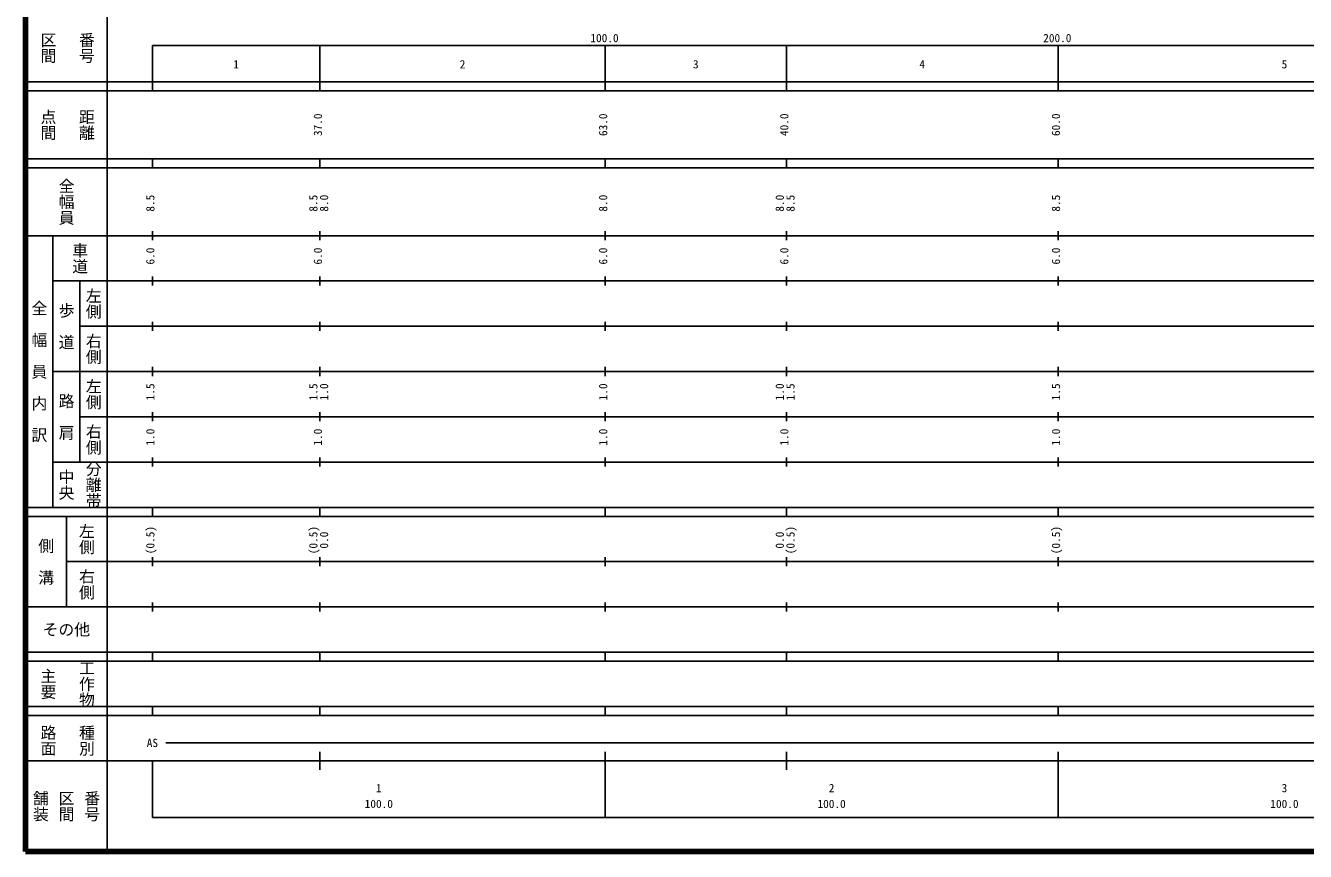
# Model space of a CAD drawing. Units: millimetres on the paper, enlarged 1000 times. Extents: x 40000 to 680000, y 20000 to 380000.
# Drawn here: x 40000 to 322630, y 20000 to 202409 of the extents above; entities that cross this region are included whole.
import ezdxf
from ezdxf.enums import TextEntityAlignment as Align

# ---------------------------------------------------------------- set-up
doc = ezdxf.new("R2010")
doc.units = ezdxf.units.MM
doc.header["$LTSCALE"] = 1000
doc.layers.add('M-TTL', color=2, linetype='Continuous', lineweight=140)
doc.layers.add('M-TTL-BAND', color=7, linetype='Continuous', lineweight=25)
doc.styles.add('@ＭＳ ゴシック', font='')
doc.styles.add('ＭＳ ゴシック', font='')
doc.styles.get('@ＭＳ ゴシック').set_extended_font_data('@MS Gothic')
doc.styles.get('ＭＳ ゴシック').set_extended_font_data('MS Gothic')

msp = doc.modelspace()

# ---------------------------------------------------------------- linework, layer by layer
at = {"layer": 'M-TTL'}
for p, q in [((40000, 380000), (40000, 20000)), ((40000, 20000), (680000, 20000))]:
    msp.add_line(p, q, dxfattribs=at)
at = {"layer": 'M-TTL-BAND'}
for p, q in [((58000, 370000), (58000, 20000)), ((68000, 198000), (579000, 198000)), ((68000, 198000), (68000, 188000)), ((105000, 188000), (105000, 198000)), ((168000, 188000), (168000, 198000)), ((208000, 188000), (208000, 198000)), ((268000, 188000), (268000, 198000)), ((40000, 190000), (579000, 190000)), ((40000, 188000), (579000, 188000)), ((40000, 173000), (579000, 173000)), ((68000, 171000), (68000, 173000)), ((105000, 171000), (105000, 173000)), ((168000, 171000), (168000, 173000)), ((208000, 171000), (208000, 173000)), ((268000, 171000), (268000, 173000)), ((40000, 171000), (579000, 171000)), ((40000, 156000), (579000, 156000)), ((46000, 96000), (46000, 156000)), ((68000, 155000), (68000, 157000)), ((105000, 155000), (105000, 157000)), ((168000, 155000), (168000, 157000)), ((208000, 155000), (208000, 157000)), ((268000, 155000), (268000, 157000)), ((68000, 145000), (68000, 147000)), ((105000, 145000), (105000, 147000)), ((168000, 145000), (168000, 147000)), ((208000, 145000), (208000, 147000)), ((268000, 145000), (268000, 147000)), ((46000, 146000), (579000, 146000)), ((52000, 146000), (52000, 106000)), ((52000, 136000), (579000, 136000)), ((68000, 135000), (68000, 137000)), ((105000, 135000), (105000, 137000)), ((168000, 135000), (168000, 137000)), ((208000, 135000), (208000, 137000)), ((268000, 135000), (268000, 137000)), ((46000, 126000), (579000, 126000)), ((68000, 125000), (68000, 127000)), ((105000, 125000), (105000, 127000)), ((168000, 125000), (168000, 127000)), ((208000, 125000), (208000, 127000)), ((268000, 125000), (268000, 127000)), ((52000, 116000), (579000, 116000)), ((68000, 115000), (68000, 117000)), ((105000, 115000), (105000, 117000)), ((168000, 115000), (168000, 117000)), ((208000, 115000), (208000, 117000)), ((268000, 115000), (268000, 117000)), ((46000, 106000), (579000, 106000)), ((68000, 105000), (68000, 107000)), ((105000, 105000), (105000, 107000)), ((168000, 105000), (168000, 107000)), ((208000, 105000), (208000, 107000)), ((268000, 105000), (268000, 107000)), ((40000, 96000), (579000, 96000)), ((40000, 94000), (579000, 94000)), ((49000, 94000), (49000, 74000)), ((68000, 94000), (68000, 96000)), ((105000, 94000), (105000, 96000)), ((168000, 94000), (168000, 96000)), ((208000, 94000), (208000, 96000)), ((268000, 94000), (268000, 96000)), ((68000, 83000), (68000, 85000)), ((105000, 83000), (105000, 85000)), ((168000, 83000), (168000, 85000)), ((208000, 83000), (208000, 85000)), ((268000, 83000), (268000, 85000)), ((49000, 84000), (579000, 84000)), ((40000, 74000), (579000, 74000)), ((68000, 73000), (68000, 75000)), ((105000, 73000), (105000, 75000)), ((168000, 73000), (168000, 75000)), ((208000, 73000), (208000, 75000)), ((268000, 73000), (268000, 75000)), ((40000, 64000), (579000, 64000)), ((68000, 62000), (68000, 64000)), ((105000, 62000), (105000, 64000)), ((168000, 62000), (168000, 64000)), ((208000, 62000), (208000, 64000)), ((268000, 62000), (268000, 64000)), ((40000, 62000), (579000, 62000)), ((40000, 52000), (579000, 52000)), ((68000, 50000), (68000, 52000)), ((105000, 50000), (105000, 52000)), ((168000, 50000), (168000, 52000)), ((208000, 50000), (208000, 52000)), ((268000, 50000), (268000, 52000)), ((40000, 50000), (579000, 50000)), ((71000, 44000), (555000, 44000)), ((40000, 40000), (579000, 40000)), ((68000, 40000), (68000, 27500)), ((105000, 38000), (105000, 42000)), ((168000, 27500), (168000, 42000)), ((208000, 38000), (208000, 42000)), ((268000, 27500), (268000, 42000)), ((68000, 27500), (579000, 27500))]:
    msp.add_line(p, q, dxfattribs=at)

# ---------------------------------------------------------------- texts
at = {"layer": 'M-TTL-BAND', "style": '@ＭＳ ゴシック'}
for s, p in [('番号', (53500, 197500)), ('区間', (45000, 197500)), ('点間', (45000, 180500)), ('距離', (53500, 180500)), ('全幅員', (49000, 163500)), ('車道', (52000, 151000)), ('左側', (55000, 141000)), ('全\u3000幅\u3000員\u3000内\u3000訳', (43000, 126000)), ('歩\u3000道', (49000, 136000)), ('右側', (55000, 131000)), ('左側', (55000, 121000)), ('路\u3000肩', (49000, 116000)), ('右側', (55000, 111000)), ('分離帯', (55000, 101000)), ('中央', (49000, 101000)), ('左側', (53500, 89000)), ('側\u3000溝', (44500, 84000)), ('右側', (53500, 79000)), ('主要', (45000, 57000)), ('工作物', (53500, 57000)), ('路面', (45000, 44500)), ('種別', (53500, 44500)), ('舗装', (43333, 30000)), ('区間', (49000, 30000)), ('番号', (54667, 30000))]:
    msp.add_text(s, height=2566, rotation=270, dxfattribs=at).set_placement(p, align=Align.MIDDLE_CENTER)
at = {"layer": 'M-TTL-BAND', "style": 'ＭＳ ゴシック'}
for s, p in [('100.0', (167844, 198195)), ('200.0', (267844, 198195)), ('1', (86500, 192405)), ('2', (136500, 192405)), ('3', (188000, 192405)), ('4', (238000, 192405)), ('5', (318000, 192405)), ('AS', (68000, 42500)), ('1', (118000, 32523)), ('2', (218000, 32523)), ('3', (318000, 32523)), ('100.0', (118000, 29033)), ('100.0', (218000, 29033)), ('100.0', (318000, 29033))]:
    msp.add_text(s, height=1833, dxfattribs=at).set_placement(p, align=Align.BOTTOM_CENTER)
for s, p in [('37.0', (106000, 180500)), ('63.0', (169000, 180500)), ('40.0', (209000, 180500)), ('60.0', (269000, 180500)), ('8.5', (69000, 163174)), ('8.5', (105000, 163174)), ('8.0', (107370, 163174)), ('8.0', (169000, 163174)), ('8.0', (208000, 163174)), ('8.5', (210370, 163174)), ('8.5', (269000, 163174)), ('6.0', (69000, 151500)), ('6.0', (106000, 151500)), ('6.0', (169000, 151500)), ('6.0', (209000, 151500)), ('6.0', (269000, 151500)), ('1.5', (69000, 121500)), ('1.5', (105000, 121500)), ('1.0', (107370, 121500)), ('1.0', (169000, 121500)), ('1.0', (208000, 121500)), ('1.5', (210370, 121500)), ('1.5', (269000, 121500)), ('1.0', (69000, 111500)), ('1.0', (106000, 111500)), ('1.0', (169000, 111500)), ('1.0', (209000, 111500)), ('1.0', (269000, 111500)), ('(0.5)', (69000, 88764)), ('(0.5)', (105000, 88764)), ('0.0', (107370, 88764)), ('0.0', (208000, 88764)), ('(0.5)', (210370, 88764)), ('(0.5)', (269000, 88764))]:
    msp.add_text(s, height=1833, rotation=90, dxfattribs=at).set_placement(p, align=Align.BOTTOM_CENTER)
msp.add_text('その他', height=2566, dxfattribs=at).set_placement((49000, 69000), align=Align.MIDDLE_CENTER)

doc.saveas('drawing.dxf')
